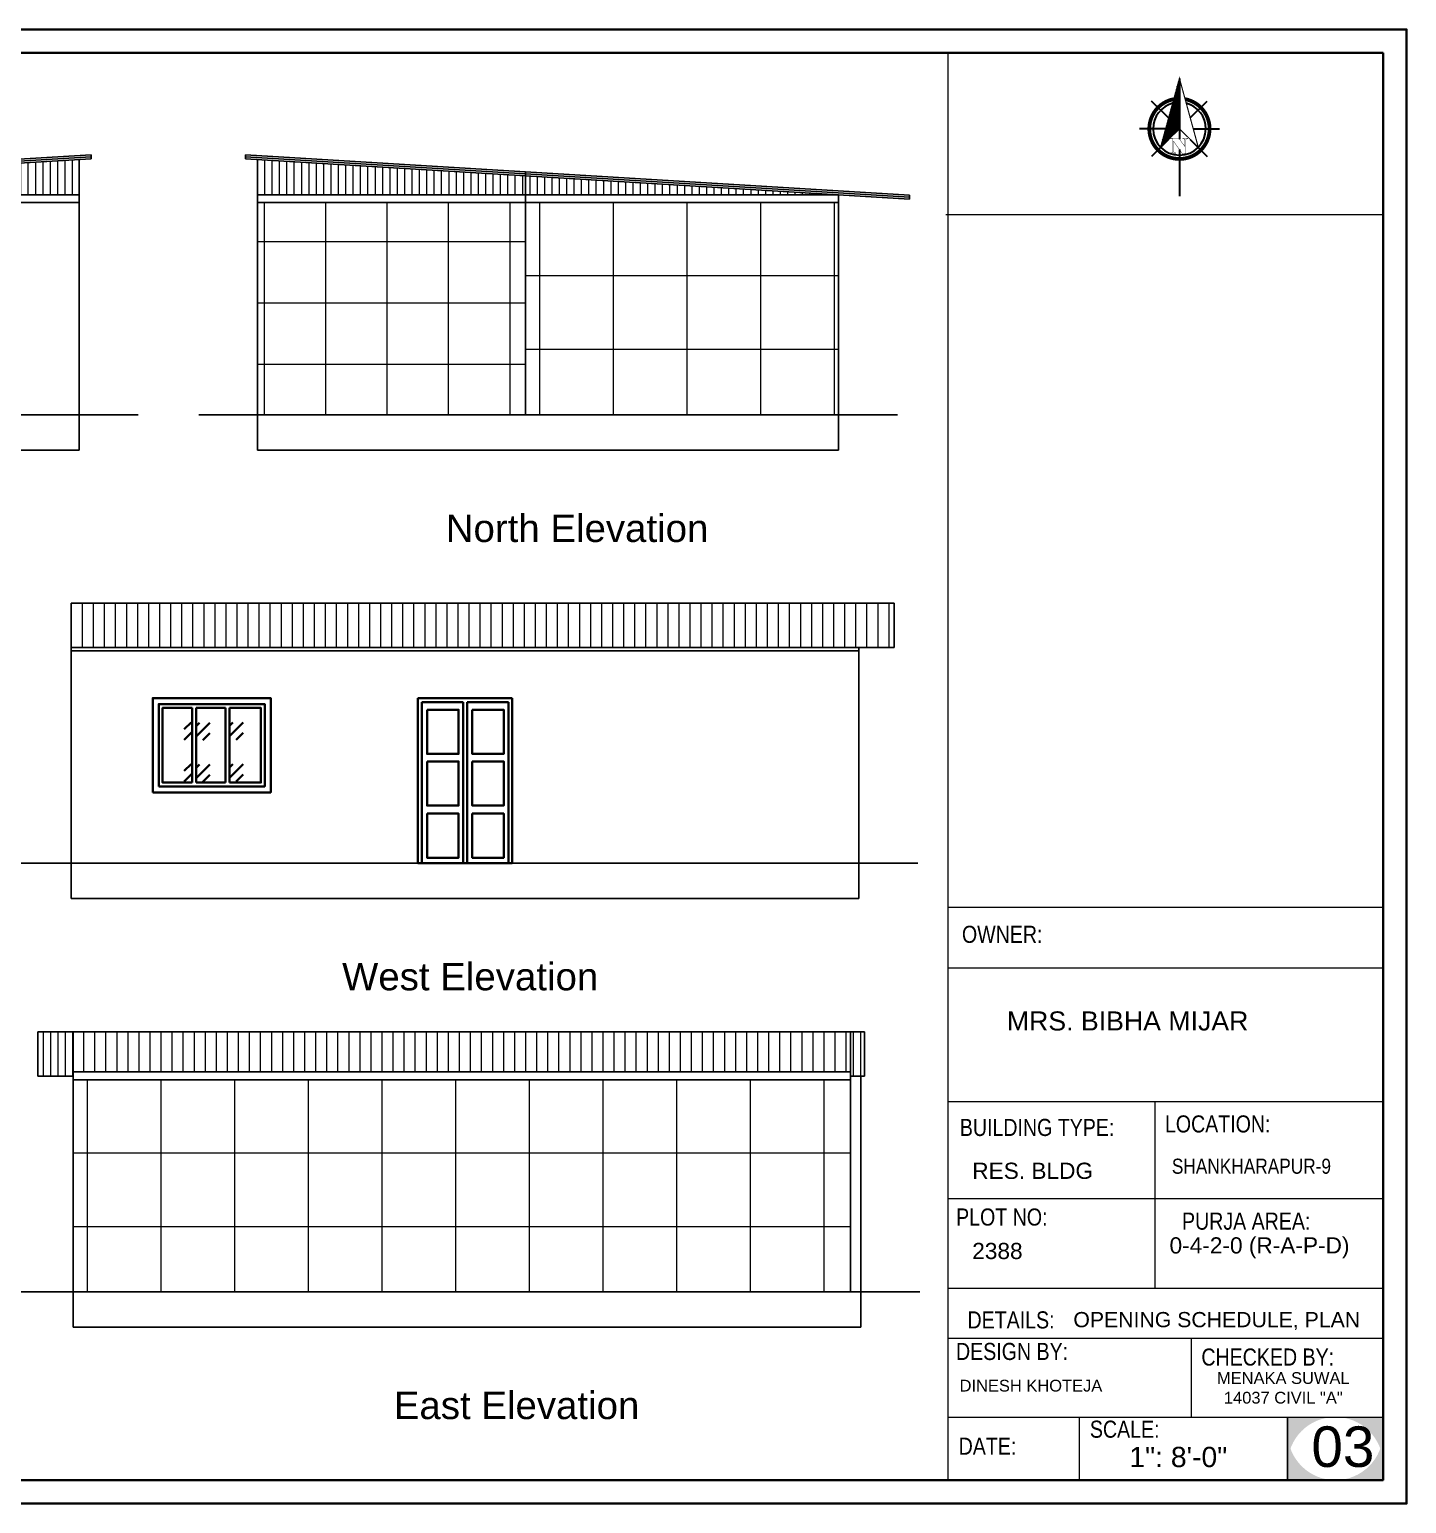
# Model space of a CAD drawing. Header units: inches. Extents: x 376358 to 406049, y -63575 to -53607.
# Drawn here: x 379808 to 380509, y -54358 to -53607 of the extents above; entities that cross this region are included whole.
import ezdxf

# ---------------------------------------------------------------- set-up
doc = ezdxf.new("R2010")
doc.units = ezdxf.units.IN
doc.header["$LTSCALE"] = 2
doc.header["$MEASUREMENT"] = 0
doc.layers.get('0').update_dxf_attribs({"linetype": 'CONTINUOUS'})
for name, color, linetype, lineweight in [('1', 7, 'CONTINUOUS', 13), ('DIMENTION', 140, 'CONTINUOUS', 0), ('door', 20, 'CONTINUOUS', 35), ('Rebars', 1, 'CONTINUOUS', 13), ('Siteplan', 7, 'CONTINUOUS', 30), ('steps', 253, 'CONTINUOUS', 20), ('TEXT', 181, 'CONTINUOUS', 25)]:
    doc.layers.add(name, color=color, linetype=linetype, lineweight=lineweight)
doc.layers.add('Normal Wall', color=7, linetype='CONTINUOUS', lineweight=35, true_color=0xffaf89)
doc.layers.add('Rear Wall', color=7, linetype='CONTINUOUS', lineweight=20, true_color=0xd4e480)
doc.styles.get("Standard").update_dxf_attribs({"font": 'ARIALN.TTF'})
doc.styles.add('SwissBT', font='swiss.ttf', dxfattribs={"height": 12})
pattern_1 = [(90, (16499.684, -3254.4252), (-3.75, 0), [])]
pattern_2 = [(45, (17373.958, -23316.053), (21.21320344, 0), [12.5, -17.5]), (45, (17379.261, -23316.053), (21.21320344, 0), [5, -25]), (45, (17373.958, -23310.75), (21.21320344, 0), [5, -25])]

# ---------------------------------------------------------------- blocks, each defined once
blk = doc.blocks.new('*X29')
at = {"color": 0}
for p, q in [((146.95, -410.95), (147.62, -410.29)), ((147.15, -410.22), (147.62, -409.76)), ((147.35, -409.49), (147.62, -409.23)), ((147.55, -408.76), (147.62, -408.7)), ((145.56, -416.06), (147.62, -414)), ((145.76, -415.33), (147.62, -413.47)), ((145.96, -414.6), (147.62, -412.94)), ((146.16, -413.87), (147.62, -412.41)), ((146.36, -413.14), (147.62, -411.88)), ((146.55, -412.41), (147.62, -411.35)), ((146.75, -411.68), (147.62, -410.82)), ((143.96, -421.9), (147.62, -418.24)), ((144.16, -421.17), (147.62, -417.71)), ((144.36, -420.44), (147.62, -417.18)), ((144.56, -419.71), (147.62, -416.65)), ((144.76, -418.98), (147.62, -416.12)), ((144.96, -418.25), (147.62, -415.59)), ((145.16, -417.52), (147.62, -415.06)), ((145.36, -416.79), (147.62, -414.53)), ((142.76, -426.28), (147.62, -421.42)), ((142.96, -425.55), (147.62, -420.89)), ((143.16, -424.82), (147.62, -420.36)), ((143.36, -424.09), (147.62, -419.83)), ((143.56, -423.36), (147.62, -419.3)), ((143.76, -422.63), (147.62, -418.77))]:
    blk.add_line(p, q, dxfattribs=at)
blk = doc.blocks.new('NORTH_15')
for p, q in [((0, 3.66), (0, 10.62)), ((-2.87, 2.87), (-7.37, 7.37)), ((2.87, 2.87), (7.37, 7.37)), ((-13.37, 0), (2.72, 0)), ((5.49, 0), (17.83, 0)), ((-2.87, -2.87), (-7.37, -7.37)), ((0, -3.66), (0, -10.62)), ((2.87, -2.87), (7.37, -7.37))]:
    blk.add_line(p, q)
at = {"const_width": 1}
for points in [[(0, -8, 1), (0, 8, 0.359415), (-7.86, 1.52, 1)], [(-7.86, -1.52, 0.359415), (0, -8, 1)]]:
    blk.add_lwpolyline(points, format="xyb", dxfattribs=at)
for points, const_width in [([(4.96, -5.01), (-13.37, 0), (4.9, 5), (0, 0), (4.96, -5.01)], 0.3), ([(5.93, -1.55), (6, -1.55), (6.07, -1.54), (6.13, -1.53), (6.17, -1.52), (6.22, -1.51), (6.26, -1.49), (6.28, -1.47), (6.3, -1.45), (6.32, -1.42), (6.33, -1.39), (6.35, -1.34), (6.36, -1.29), (6.37, -1.23), (6.38, -1.16), (6.38, -1.08), (6.38, -1), (6.54, -1), (6.54, -2.34), (6.38, -2.34), (6.38, -2.3), (6.38, -2.23), (6.38, -2.16), (6.37, -2.09), (6.36, -2.04), (6.35, -1.99), (6.33, -1.95), (6.32, -1.91), (6.3, -1.88), (6.28, -1.86), (6.26, -1.83), (6.22, -1.81), (6.18, -1.8), (6.13, -1.78), (6.07, -1.77), (6.01, -1.76), (5.95, -1.76), (2.66, -1.76), (2.66, -2.34), (2.5, -2.34), (2.5, -0.16), (4.71, 1.44), (3.14, 1.44), (3.07, 1.44), (3, 1.43), (2.94, 1.42), (2.89, 1.41), (2.85, 1.4), (2.81, 1.38), (2.78, 1.36), (2.76, 1.34), (2.74, 1.31), (2.72, 1.27), (2.7, 1.22), (2.69, 1.17), (2.68, 1.11), (2.67, 1.04), (2.66, 0.97), (2.66, 0.89), (2.66, 0.87), (2.5, 0.87), (2.5, 2.21), (2.66, 2.21), (2.66, 2.17), (2.66, 2.09), (2.67, 2.03), (2.68, 1.97), (2.69, 1.91), (2.7, 1.86), (2.71, 1.82), (2.73, 1.78), (2.75, 1.76), (2.77, 1.74), (2.8, 1.72), (2.85, 1.7), (2.89, 1.68), (2.94, 1.67), (3, 1.66), (3.07, 1.66), (3.14, 1.66), (6.54, 1.66), (6.54, 0.75), (3.33, -1.55), (5.93, -1.55), (5.93, -1.55)], 0.1)]:
    blk.add_lwpolyline(points, dxfattribs=dict(const_width=const_width))
for start, end in [(90, 164.973), (270, 90), (195.027, 270)]:
    blk.add_arc((0, 0), 7, start, end)
at = {"rotation": 90}
blk.add_blockref('*X29', (-421.89, -147.62), dxfattribs=at)
blk = doc.blocks.new('A$C0BDB7EE9')
at = {"layer": 'Siteplan', "xscale": 2.999999999999779, "yscale": 2.999999999999779, "zscale": 2.999999999999779, "rotation": 247.8612575918487}
blk.add_blockref('NORTH_15', (20.2, 49.5), dxfattribs=at)
blk = doc.blocks.new('A$C327B4BBD')
at = {"layer": 'DIMENTION', "ltscale": 0.3, "xscale": 1.171875000000082, "yscale": 1.171875000000082, "zscale": 1.171875000000082, "rotation": 112.1387424081494}
blk.add_blockref('A$C0BDB7EE9', (16.1, 0), dxfattribs=at)

msp = doc.modelspace()

# ---------------------------------------------------------------- hatches: boundary and pattern name
msp.add_hatch(color=0).paths.add_polyline_path([(380496.77, -54313.97), (380472.46, -54313.97, -0.414214), (380496.77, -54338.28)])
at = {"layer": '1', "ltscale": 5}
h = msp.add_hatch(dxfattribs=at)
h.set_pattern_fill('ANSI37', color=256, scale=250, angle=45, style=0)
h.set_pattern_definition([(90, (1417489.748, -783059.204), (-31.25, 0), []), (180, (1417489.748, -783059.204), (-2e-15, -31.25), [])])
h.paths.add_polyline_path([(380060.07, -53803.65), (380060.07, -53695.65), (379923.76, -53695.65), (379923.76, -53803.65)])
h = msp.add_hatch(dxfattribs=at)
h.set_pattern_fill('ANSI37', color=256, scale=300, angle=45, style=0)
h.set_pattern_definition([(90, (17404.875, -2807.83), (-37.5, 0), []), (180, (17404.875, -2807.83), (-4e-15, -37.5), [])])
h.paths.add_polyline_path([(380219.57, -53803.65), (380219.57, -53695.65), (380060.07, -53695.65), (380060.07, -53803.65)])
h = msp.add_hatch(dxfattribs=at)
h.set_pattern_fill('ANSI37', color=256, scale=300, angle=45, style=0)
h.set_pattern_definition([(90, (16499.684, -3254.425), (-37.5, 0), []), (180, (16499.684, -3254.425), (-4e-15, -37.5), [])])
h.paths.add_polyline_path([(380225.69, -54250.24), (380225.69, -54142.24), (379829.91, -54142.24), (379829.91, -54250.24)])
at = {"layer": 'door', "ltscale": 0.5}
h = msp.add_hatch(dxfattribs=at)
h.set_pattern_fill('GOST_GLASS', color=256, scale=2.5)
h.set_pattern_definition(pattern_2)
h.paths.add_polyline_path([(379890.42, -53952.92), (379875.42, -53952.92), (379875.42, -53990.92), (379890.42, -53990.92)])
h = msp.add_hatch(dxfattribs=at)
h.set_pattern_fill('GOST_GLASS', color=256, scale=2.5)
h.set_pattern_definition([(45, (17356.958, -23316.238), (21.21320344, 0), [12.5, -17.5]), (45, (17362.261, -23316.238), (21.21320344, 0), [5, -25]), (45, (17356.958, -23310.935), (21.21320344, 0), [5, -25])])
h.paths.add_polyline_path([(379907.42, -53953.11), (379892.42, -53953.11), (379892.42, -53991.11), (379907.42, -53991.11)])
h = msp.add_hatch(dxfattribs=at)
h.set_pattern_fill('GOST_GLASS', color=256, scale=2.5)
h.set_pattern_definition(pattern_2)
h.paths.add_polyline_path([(379925.42, -53952.92), (379909.42, -53952.92), (379909.42, -53990.92), (379925.42, -53990.92)])
at = {"layer": 'steps', "ltscale": 0.3}
h = msp.add_hatch(dxfattribs=at)
h.set_pattern_fill('ANSI31', scale=30, angle=45)
h.set_pattern_definition([(90, (17710.781, -2807.832), (-3.75, 0), [])])
h.paths.add_polyline_path([(379832.89, -53691.65), (379832.89, -53673.65), (379537.09, -53691.65)])
h = msp.add_hatch(dxfattribs=at)
h.set_pattern_fill('ANSI31', scale=30, angle=45)
h.set_pattern_definition([(90, (18097.4585, -2807.832), (-3.75, 0), [])])
h.paths.add_polyline_path([(380219.57, -53691.65), (379923.76, -53673.65), (379923.76, -53691.65)])
h = msp.add_hatch(dxfattribs=at)
h.set_pattern_fill('ANSI31', scale=45, angle=45)
h.set_pattern_definition([(90, (15790.2366, -3036.1015), (-5.625, 0), [])])
h.paths.add_polyline_path([(379828.91, -53899.54), (379828.91, -53922.11), (380247.92, -53922.11), (380247.92, -53899.54)])
h = msp.add_hatch(dxfattribs=at)
h.set_pattern_fill('ANSI31', scale=30, angle=45)
h.set_pattern_definition(pattern_1)
h.paths.add_polyline_path([(379811.91, -54140.43), (379829.91, -54140.43), (379829.91, -54117.86), (379811.91, -54117.86)])
h = msp.add_hatch(dxfattribs=at)
h.set_pattern_fill('ANSI31', scale=45, angle=45)
h.set_pattern_definition([(90, (16499.684, -3254.425), (-5.625, 0), [])])
h.paths.add_polyline_path([(380225.69, -54138.24), (380225.69, -54117.86), (379829.91, -54117.86), (379829.91, -54138.24)])
h = msp.add_hatch(dxfattribs=at)
h.set_pattern_fill('ANSI31', scale=30, angle=45)
h.set_pattern_definition(pattern_1)
h.paths.add_polyline_path([(380232.73, -54117.86), (380225.69, -54117.86), (380225.69, -54140.43), (380232.73, -54140.43)])
at = {"layer": 'TEXT'}
for points in [[(380472.46, -54313.97), (380448.15, -54313.97), (380448.15, -54338.28, -0.414214)], [(380472.46, -54313.97), (380448.15, -54313.97), (380448.15, -54338.28, -0.414214)], [(380496.77, -54313.97), (380472.46, -54313.97, -0.414214), (380496.77, -54338.28)], [(380448.15, -54321.79), (380448.15, -54346.1), (380472.46, -54346.1, -0.414214)], [(380448.15, -54321.79), (380448.15, -54346.1), (380472.46, -54346.1, -0.414214)], [(380496.77, -54321.79, -0.414214), (380472.46, -54346.1), (380496.77, -54346.1)], [(380496.77, -54321.79, -0.414214), (380472.46, -54346.1), (380496.77, -54346.1)]]:
    msp.add_hatch(color=0, dxfattribs=at).paths.add_polyline_path(points)

# ---------------------------------------------------------------- linework, layer by layer
at = {"ltscale": 0.5}
for p, q in [((379839.09, -53671.27), (379501.09, -53691.84)), ((379839.09, -53672.27), (379501.09, -53692.84)), ((379839.09, -53673.27), (379501.09, -53693.84)), ((379832.89, -53803.65), (379832.89, -53673.65)), ((379839.09, -53673.27), (379839.09, -53671.27)), ((379917.56, -53671.27), (380255.57, -53691.84)), ((379917.56, -53673.27), (379917.56, -53671.27)), ((379917.56, -53672.27), (380255.57, -53692.84)), ((379917.56, -53673.27), (380255.57, -53693.84)), ((379923.76, -53803.65), (379923.76, -53673.65)), ((380060.07, -53803.65), (380060.07, -53679.94)), ((379537.09, -53691.65), (379832.89, -53691.65)), ((380219.57, -53691.65), (379923.76, -53691.65)), ((380219.57, -53803.65), (380219.57, -53691.65)), ((380255.57, -53691.84), (380255.57, -53693.84)), ((379537.09, -53695.65), (379832.89, -53695.65)), ((380219.57, -53695.65), (379923.76, -53695.65)), ((379537.09, -53803.65), (379832.89, -53803.65)), ((379832.89, -53803.65), (379862.89, -53803.65)), ((379832.89, -53821.65), (379832.89, -53803.65)), ((379923.76, -53803.65), (379893.76, -53803.65)), ((380219.57, -53803.65), (379923.76, -53803.65)), ((379923.76, -53821.65), (379923.76, -53803.65)), ((380219.57, -53803.65), (380249.57, -53803.65)), ((380219.57, -53803.65), (380219.57, -53821.65)), ((379537.09, -53821.65), (379832.89, -53821.65)), ((380219.57, -53821.65), (379923.76, -53821.65)), ((380247.92, -53899.54), (379828.91, -53899.54)), ((379828.91, -53899.54), (379828.91, -53922.11)), ((380247.92, -53922.11), (380247.92, -53899.54)), ((379828.91, -53922.11), (379828.91, -54031.92)), ((379828.91, -53922.11), (380247.92, -53922.11)), ((380229.92, -53923.92), (379828.91, -53923.92)), ((380229.92, -53922.11), (380229.92, -54031.92)), ((379828.91, -54031.92), (379798.91, -54031.92)), ((380229.92, -54031.92), (379828.91, -54031.92)), ((379828.91, -54049.92), (379828.91, -54031.92)), ((380229.92, -54031.92), (380259.92, -54031.92)), ((380229.92, -54031.92), (380229.92, -54049.92)), ((380229.92, -54049.92), (379828.91, -54049.92)), ((380232.73, -54117.86), (379811.91, -54117.86)), ((379811.91, -54117.86), (379811.91, -54140.43)), ((379829.91, -54117.86), (379829.91, -54250.24)), ((380225.69, -54250.24), (380225.69, -54117.86)), ((380232.73, -54117.86), (380232.73, -54140.43)), ((379811.91, -54140.43), (379829.91, -54140.43)), ((379829.91, -54138.24), (380225.69, -54138.24)), ((379829.91, -54142.24), (380225.69, -54142.24)), ((380225.69, -54140.43), (380232.73, -54140.43)), ((380230.92, -54140.43), (380230.92, -54250.24)), ((379829.91, -54250.24), (379799.91, -54250.24)), ((379829.91, -54250.24), (380230.92, -54250.24)), ((379829.91, -54250.24), (379829.91, -54268.24)), ((380230.92, -54250.24), (380260.92, -54250.24)), ((380230.92, -54268.24), (380230.92, -54250.24)), ((379829.91, -54268.24), (380230.92, -54268.24))]:
    msp.add_line(p, q, dxfattribs=at)
at = {"color": 0}
msp.add_line((380448.15, -54313.97), (380448.15, -54346.1), dxfattribs=at)
msp.add_line((380448.15, -54313.97), (380448.15, -54346.1), dxfattribs=at)
at = {"layer": 'door', "ltscale": 0.5}
for p, q in [((380005.42, -53947.92), (380005.42, -54031.92)), ((380053.42, -53947.92), (380005.42, -53947.92)), ((380005.42, -53947.92), (380005.42, -54031.92)), ((380053.42, -53947.92), (380005.42, -53947.92)), ((380053.42, -54031.92), (380053.42, -53947.92)), ((380053.42, -54031.92), (380053.42, -53947.92)), ((379890.42, -53952.92), (379890.42, -53990.92)), ((379892.42, -53952.92), (379892.42, -53990.92)), ((379907.42, -53952.92), (379907.42, -53990.92)), ((379909.42, -53952.92), (379909.42, -53990.92)), ((380007.42, -53949.92), (380007.42, -54031.92)), ((380028.42, -53949.92), (380007.42, -53949.92)), ((380007.42, -53949.92), (380007.42, -54031.92)), ((380028.42, -53949.92), (380007.42, -53949.92)), ((380028.42, -54031.92), (380028.42, -53949.92)), ((380051.42, -53949.92), (380030.42, -53949.92)), ((380051.42, -53949.92), (380030.42, -53949.92)), ((380030.42, -54031.92), (380030.42, -53949.92)), ((380051.42, -54031.92), (380051.42, -53949.92)), ((380051.42, -54031.92), (380051.42, -53949.92)), ((380005.42, -54031.92), (380053.42, -54031.92))]:
    msp.add_line(p, q, dxfattribs=at)
for points in [[(379870.42, -53995.92), (379930.42, -53995.92), (379930.42, -53947.92), (379870.42, -53947.92)], [(379873.42, -53992.92), (379927.42, -53992.92), (379927.42, -53950.92), (379873.42, -53950.92)], [(380010.04, -53953.85), (380026.06, -53953.85), (380026.06, -53976.34), (380010.04, -53976.34)], [(380033.04, -53953.85), (380049.06, -53953.85), (380049.06, -53976.34), (380033.04, -53976.34)], [(380010.04, -53980.15), (380026.06, -53980.15), (380026.06, -54002.65), (380010.04, -54002.65)], [(380033.04, -53980.15), (380049.06, -53980.15), (380049.06, -54002.65), (380033.04, -54002.65)], [(380010.04, -54006.7), (380026.06, -54006.7), (380026.06, -54029.2), (380010.04, -54029.2)], [(380033.04, -54006.7), (380049.06, -54006.7), (380049.06, -54029.2), (380033.04, -54029.2)]]:
    msp.add_lwpolyline(points, close=True, dxfattribs=at)
for points in [[(379890.42, -53952.92), (379875.42, -53952.92), (379875.42, -53990.92), (379890.42, -53990.92)], [(379907.42, -53952.92), (379892.42, -53952.92)], [(379909.42, -53990.92), (379925.42, -53990.92), (379925.42, -53952.92), (379909.42, -53952.92)], [(379892.42, -53990.92), (379907.42, -53990.92)]]:
    msp.add_lwpolyline(points, dxfattribs=at)
at = {"layer": 'Normal Wall'}
for points in [[(379450.67, -53607.48), (380508.68, -53607.48), (380508.68, -54358.01), (379450.67, -54358.01)], [(379450.67, -53607.48), (380508.68, -53607.48), (380508.68, -54358.01), (379450.67, -54358.01)], [(380496.77, -53619.39), (379474.49, -53619.39), (379474.49, -54346.1), (380496.77, -54346.1)], [(380496.77, -53619.39), (379474.49, -53619.39), (379474.49, -54346.1), (380496.77, -54346.1)]]:
    msp.add_lwpolyline(points, close=True, dxfattribs=at)
at = {"layer": 'Rear Wall'}
for p, q in [((380275.35, -54063.66), (380275.35, -53619.39)), ((380274.17, -53701.68), (380496.77, -53701.68)), ((380275.35, -54054.39), (380496.77, -54054.39)), ((380275.35, -54054.39), (380496.77, -54054.39)), ((380275.35, -54054.39), (380496.77, -54054.39)), ((380275.35, -54054.39), (380496.77, -54054.39)), ((380275.35, -54085.2), (380496.77, -54085.2)), ((380275.35, -54085.2), (380496.77, -54085.2)), ((380275.35, -54153.26), (380496.77, -54153.26)), ((380275.35, -54153.26), (380496.77, -54153.26)), ((380380.62, -54153.26), (380380.62, -54239.16)), ((380380.62, -54153.26), (380380.62, -54248.42)), ((380275.35, -54202.75), (380496.77, -54202.75)), ((380275.35, -54202.75), (380496.77, -54202.75)), ((380275.35, -54248.42), (380496.77, -54248.42)), ((380275.35, -54273.86), (380496.77, -54273.86)), ((380275.35, -54273.86), (380496.77, -54273.86)), ((380399.2, -54313.97), (380399.2, -54273.86)), ((380399.2, -54313.97), (380399.2, -54273.86)), ((380275.35, -54313.97), (380496.77, -54313.97)), ((380275.35, -54313.97), (380496.77, -54313.97)), ((380342.09, -54313.97), (380342.09, -54346.1)), ((380342.09, -54313.97), (380342.09, -54346.1))]:
    msp.add_line(p, q, dxfattribs=at)
msp.add_lwpolyline([(380275.35, -54054.39), (380496.77, -54054.39), (380496.77, -54346.1), (380275.35, -54346.1)], close=True, dxfattribs=at)
msp.add_lwpolyline([(380275.35, -54054.39), (380496.77, -54054.39), (380496.77, -54346.1), (380275.35, -54346.1)], close=True, dxfattribs=at)

# ---------------------------------------------------------------- block references
at = {"layer": 'Rebars', "xscale": 0.5459999999999999, "yscale": 0.5459999999999999, "zscale": 0.5459999999999999, "rotation": 270}
msp.add_blockref('A$C327B4BBD', (380393.04, -53683.47), dxfattribs=at)

# ---------------------------------------------------------------- texts
at = {"color": 0}
for s, p in [('OWNER:', (380282.35, -54072.54)), ('LOCATION:', (380385.69, -54169.09))]:
    msp.add_text(s, height=8.704, dxfattribs=at).set_placement(p)
at = {"color": 7, "linetype": 'ByBlock', "lineweight": 5, "char_height": 14, "width": 235.547, "attachment_point": 5}
for s, insert in [('{\\fArial CE|b0|i0|c0|p34;North Elevation}', (380086.41, -53861.54)), ('{\\fArial CE|b0|i0|c0|p34;West Elevation}', (380031.98, -54089.81)), ('{\\fArial CE|b0|i0|c0|p34;East Elevation}', (380055.61, -54308.13))]:
    msp.add_mtext(s, dxfattribs=dict(at, insert=insert))
at = {"layer": 'TEXT', "color": 0}
for s, height, p in [('OWNER:', 8.704, (380282.35, -54072.54)), ('LOCATION:', 8.704, (380385.69, -54169.09)), ('CHECKED BY:', 8.7044, (380404.25, -54287.78)), ('CHECKED BY:', 8.7044, (380404.25, -54287.78)), ('SCALE:', 8.704, (380347.48, -54324.51)), ('SCALE:', 8.704, (380347.48, -54324.51))]:
    msp.add_text(s, height=height, dxfattribs=at).set_placement(p)
at = {"layer": 'TEXT', "color": 0, "linetype": 'ByBlock', "style": 'SwissBT'}
for s, insert, char_height, width, attachment_point in [('MRS. BIBHA MIJAR', (380366.69, -54107.44), 9.72, 217.5111, 2), ('OPENING SCHEDULE, PLAN', (380339.07, -54260.5), 7.7396, 268.5322, 1), ('MENAKA SUWAL\\P14037 CIVIL "A"', (380445.94, -54291.12), 6, 88.5492, 2), ('DINESH KHOTEJA', (380281.14, -54294.99), 6, 201.5276, 1)]:
    msp.add_mtext(s, dxfattribs=dict(at, insert=insert, char_height=char_height, width=width, attachment_point=attachment_point))
at = {"layer": 'TEXT', "color": 0, "attachment_point": 1}
for s, insert, char_height, width in [('BUILDING TYPE:', (380281.27, -54162.17), 8.7044, 148.5551), ('BUILDING TYPE:', (380281.27, -54162.17), 8.7044, 148.5551), ('PLOT NO: ', (380279.37, -54207.78), 8.704, 138.0271), ('PLOT NO: ', (380279.37, -54207.78), 8.704, 138.0271), ('PURJA AREA:', (380394.38, -54209.88), 8.7044, 197.5821), ('PURJA AREA:', (380394.38, -54209.88), 8.7044, 197.5821), ('DETAILS: ', (380285.18, -54260.16), 8.704, 138.0271), ('DESIGN BY:', (380279.33, -54276.22), 8.704, 138.0271), ('DESIGN BY:', (380279.33, -54276.22), 8.704, 138.0271), ('DATE:', (380280.68, -54324.45), 8.704, 34.8177)]:
    msp.add_mtext(s, dxfattribs=dict(at, insert=insert, char_height=char_height, width=width))
at = {"layer": 'TEXT', "color": 0, "style": 'SwissBT'}
for s, insert, char_height, width, attachment_point in [('RES. BLDG', (380287.58, -54184.46), 8.256, 163.2142, 1), ('RES. BLDG', (380287.58, -54184.46), 8.256, 163.2142, 1), ('2388', (380287.58, -54225.29), 8.256, 163.2142, 1), ('0-4-2-0 (R-A-P-D)', (380433.84, -54222.45), 8.2555, 163.2142, 2), ('03', (380460.25, -54318.74), 20.639, 20.1585, 1)]:
    msp.add_mtext(s, dxfattribs=dict(at, insert=insert, char_height=char_height, width=width, attachment_point=attachment_point))
at = {"layer": 'TEXT', "color": 0, "linetype": 'ByBlock', "insert": (380389.22, -54182.43), "char_height": 7.6711, "attachment_point": 1}
msp.add_mtext_dynamic_manual_height_columns('SHANKHARAPUR-9', width=381.0351, gutter_width=1.53, heights=[0], dxfattribs=at)
at = {"layer": 'TEXT', "color": 0, "ltscale": 0.5, "insert": (380367.57, -54329.15), "char_height": 10.319, "width": 127.5344, "attachment_point": 1, "style": 'SwissBT'}
msp.add_mtext('1": 8\'-0"', dxfattribs=at)
msp.add_mtext('1": 8\'-0"', dxfattribs=at)

doc.saveas('drawing.dxf')
